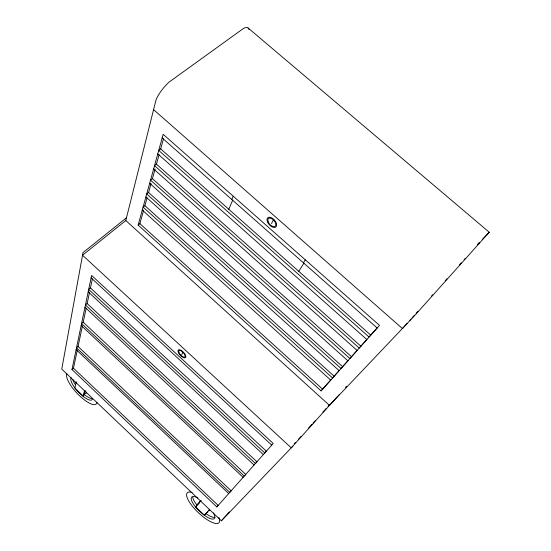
<?xml version="1.0" encoding="UTF-8"?>
<svg xmlns="http://www.w3.org/2000/svg" width="551" height="551" viewBox="0 0 551 551"><rect width="100%" height="100%" fill="white"/><g stroke="black" fill="none" stroke-linecap="round" stroke-linejoin="round"><path stroke-width="0.83" d="M71.974 369.528L91.611 275.424L273.213 443.459L216.832 506.934L71.974 369.528L73.462 368.226L77.34 349.913M78.063 346.476L231.193 490.81L229.767 492.374L76.506 347.826L78.063 346.476L82.457 325.737M83.208 322.183L245.76 474.418L244.258 476.057L81.562 323.582L83.208 322.183L86.149 308.284M87.154 303.56L256.959 461.807L255.409 463.501L85.439 304.999L87.154 303.56L89.599 292.002M90.454 287.946L266.374 451.207L264.776 452.95L88.69 289.413L90.454 287.946L92.382 278.847M76.258 381.809L74.833 388.076L83.146 395.99L83.986 395.232L85.205 390.459M339.264 394.516L291.259 447.86L82.533 255.23L125.793 220.524L156.043 99.807A20.738 7.142 -51 0 1 169.054 82.127L243.466 28.445A20.015 6.295 -52.4 0 1 248.99 29.527M83.146 395.99L84.565 390.432M138.136 225.104L163.172 134.306L379.481 325.338L321.068 390.879L138.136 225.104L139.885 223.678L143.632 210.213M339.092 370.706L332.577 377.965L143.095 207.121L144.892 205.681L147.076 197.83M347.943 360.774L341.021 368.488L146.724 193.952L148.563 192.492L151.077 183.449M357.117 350.477L349.899 358.529L150.533 180.149L152.407 178.669L155.086 169.047M366.904 339.506L359.231 348.06L154.528 165.651L156.443 164.157L159.074 154.721M377.242 327.907L369.067 337.026L158.729 150.416L160.692 148.908L163.509 138.762M231.792 199.496L233.225 196.17M228.775 209.27L232.722 200.144M181.775 354.61L182.76 352.509M271.491 223.561L273.193 220.31M303.415 262.813L305.295 259.824M298.78 271.333L303.952 263.109M248.04 27.943L489.24 232.226L413.739 316.577L329.443 405.35L125.793 220.524M205.234 514.414L204.455 515.268L195.695 506.92L200.929 500.418M200.991 500.48L195.695 506.92M204.455 515.268L209.669 509.255M321.068 390.879L331.144 379.618M407.003 323.478L402.437 328.582L153.577 109.628M409.854 320.289L410.998 319.008M412.141 317.734L414.421 315.186M416.136 313.271L417.851 311.356M431.55 296.039L432.693 294.764M445.256 280.721L446.971 278.806M459.527 264.769L461.242 262.855M464.1 259.666L465.237 258.385M477.8 244.348L479.515 242.433M301.115 436.358L298.249 439.471M308.56 428.065L311.997 424.236M313.147 422.961L315.441 420.413M322.886 412.12L326.323 408.298M328.045 406.383L329.76 404.468M345.47 387.505L346.613 386.23M126.475 217.79L83.015 252.592L61.76 369.108L221.371 520.812L229.395 511.913M216.832 506.934L218.203 505.432L73.462 368.226M477.731 244.293L479.494 242.419M482.29 239.451L489.24 232.226M294.234 443.672L295.377 442.474M221.371 520.812L292.898 446.145M162.166 137.943L377.125 327.983M160.692 148.908L370.775 335.16M157.779 153.867L366.835 339.526M156.443 164.157L360.912 346.228M153.626 168.937L357.117 350.436M152.407 178.669L351.552 356.731M149.672 183.269L347.888 360.788M148.563 192.492L342.646 366.718M145.905 196.934L339.113 370.637M144.892 205.681L334.175 376.223M142.282 210.069L330.69 380.08M139.885 223.678L322.631 389.171M91.101 277.856L271.746 445.112M88.188 291.816L263.33 454.582M84.964 307.265L254.045 465.037M81.169 325.476L243.122 477.331M76.134 349.596L228.706 493.565M96.955 402.499A21.096 6.584 46.7 0 1 79.558 395.776A21.096 6.584 46.7 0 1 66.885 373.874M92.623 398.607A15.125 4.725 46.7 0 1 79.675 393.366A15.125 4.725 46.7 0 1 71.313 377.752M92.41 398.662A15.104 4.752 46.7 0 1 83.821 394.13M75.273 384.598A15.104 4.752 46.7 0 1 72.725 379.398M86.149 392.078A6.288 1.963 46.7 0 1 84.696 393.4M218.885 517.554A21.799 6.805 43.4 0 1 210.103 521.418A21.799 6.805 43.4 0 1 189.289 501.878A21.799 6.805 43.4 0 1 192.147 492.463M213.416 512.885A15.628 4.883 43.4 0 1 208.533 517.837A15.628 4.883 43.4 0 1 192.464 502.436A15.628 4.883 43.4 0 1 197.823 497.939M215.014 517.306A15.607 4.911 43.4 0 1 205.675 513.401M196.666 504.716A15.607 4.911 43.4 0 1 192.76 497.25M199.6 502.422A6.495 2.039 43.4 0 1 200.846 501.451M209.435 509.854A6.495 2.039 43.4 0 1 208.877 510.784M207.879 511.576A6.502 2.032 43.4 0 1 206.591 512.499M198.043 504.124A6.502 2.032 43.4 0 1 199.29 503.166M267.407 221.771A6.164 3.499 48.4 0 0 275.775 227.074A6.164 3.499 48.4 0 0 272.325 218.189A6.164 3.499 48.4 0 0 267.407 221.771M268.172 221.881A5.097 2.893 48.4 0 0 275.094 226.254A5.097 2.893 48.4 0 0 272.228 218.912A5.097 2.893 48.4 0 0 268.172 221.881M178.51 352.75A5.255 2.183 46.6 0 0 185.343 357.737A5.255 2.183 46.6 0 0 181.899 350.863A5.255 2.183 46.6 0 0 178.51 352.75M179.103 352.936A4.339 1.805 46.6 0 0 184.743 357.055A4.339 1.805 46.6 0 0 181.899 351.373A4.339 1.805 46.6 0 0 179.103 352.936"/></g></svg>
